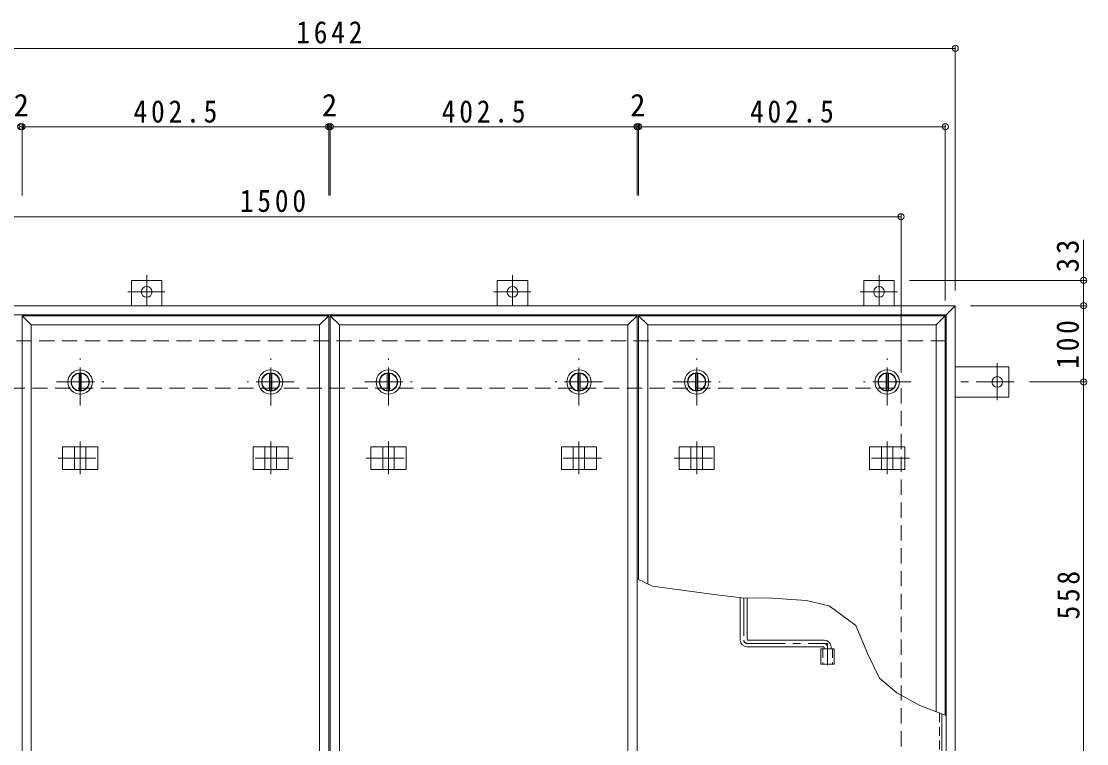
# Model space of a CAD drawing. Units: millimetres at full size, sheet at 1:10. Extents: x -2636 to 2770, y -1962 to 1737.
# Drawn here: x -1870 to -472, y 696 to 1644 of the extents above; entities that cross this region are included whole.
import ezdxf
from ezdxf.enums import TextEntityAlignment as Align

# ---------------------------------------------------------------- set-up
doc = ezdxf.new("R2010")
doc.units = ezdxf.units.MM
doc.header["$LTSCALE"] = 10
doc.header["$PDMODE"] = 32
doc.header["$PDSIZE"] = 8
for name, pattern in [('CHAIN1', [8, 5, -1, 1, -1]), ('DASHED1', [1.8, 1.2, -0.6]), ('DASHED2', [3, 2, -1])]:
    doc.linetypes.add(name, pattern=pattern)
for name, color, linetype, lineweight in [('0-1_躯体', 2, 'DASHED2', 9), ('0-2_仕上', 3, 'Continuous', 9), ('0-3_建具', 4, 'Continuous', 9), ('0-5_寸法', 4, 'Continuous', 9), ('0-6_ハッチ', 6, 'Continuous', 9), ('0-A', 3, 'CHAIN1', 9), ('0-C', 2, 'Continuous', 9), ('0-E', 3, 'Continuous', 9), ('0-F', 7, 'Continuous', 9)]:
    doc.layers.add(name, color=color, linetype=linetype, lineweight=lineweight)
doc.styles.add('ＭＳ ゴシック', font='')
doc.styles.get('ＭＳ ゴシック').set_extended_font_data('MS Gothic')

msp = doc.modelspace()

# ---------------------------------------------------------------- linework, layer by layer
at = {"layer": '0-1_躯体'}
for p, q in [((-656.19, 1224.76), (-2274.19, 1224.76)), ((-2215.19, 1162.76), (-715.19, 1162.76)), ((-715.19, 62.76), (-715.19, 1162.76))]:
    msp.add_line(p, q, dxfattribs=at)
at = {"layer": '0-2_仕上'}
for p, q in [((-1856.69, 1245.76), (-1868.69, 1257.76)), ((-1466.19, 1257.76), (-1868.69, 1257.76)), ((-1868.69, 1257.76), (-1868.69, -32.24)), ((-1478.19, 1245.76), (-1856.69, 1245.76)), ((-1856.69, 1245.76), (-1856.69, -20.24)), ((-1466.19, 1257.76), (-1478.19, 1245.76)), ((-1478.19, -20.24), (-1478.19, 1245.76)), ((-1466.19, -32.24), (-1466.19, 1257.76)), ((-1452.19, 1245.76), (-1464.19, 1257.76)), ((-1061.69, 1257.76), (-1464.19, 1257.76)), ((-1464.19, 1257.76), (-1464.19, -32.24)), ((-1073.69, 1245.76), (-1452.19, 1245.76)), ((-1452.19, 1245.76), (-1452.19, -20.24)), ((-1061.69, 1257.76), (-1073.69, 1245.76)), ((-1073.69, -20.24), (-1073.69, 1245.76)), ((-1061.69, -32.24), (-1061.69, 1257.76)), ((-1047.69, 1245.76), (-1059.69, 1257.76)), ((-657.19, 1257.76), (-1059.69, 1257.76)), ((-1059.69, 1257.76), (-1059.69, 911.74)), ((-669.19, 1245.76), (-1047.69, 1245.76)), ((-1047.69, 1245.76), (-1047.69, 906.03)), ((-657.19, 1257.76), (-669.19, 1245.76)), ((-669.19, 738.18), (-669.19, 1245.76)), ((-657.19, 733.53), (-657.19, 1257.76)), ((-820.34, 820.76), (-820.34, 800.76)), ((-820.34, 820.76), (-803.04, 820.76)), ((-803.04, 820.76), (-803.04, 800.76)), ((-820.34, 800.76), (-803.04, 800.76))]:
    msp.add_line(p, q, dxfattribs=at)
at = {"layer": '0-2_仕上', "linetype": 'DASHED1'}
for p, q in [((-818.04, 820.76), (-818.04, 800.76)), ((-805.34, 820.76), (-805.34, 800.76))]:
    msp.add_line(p, q, dxfattribs=at)
at = {"layer": '0-3_建具', "color": 2}
for p, q in [((-644.19, 1270.76), (-2286.19, 1270.76)), ((-656.19, 1258.76), (-2274.19, 1258.76)), ((-644.19, 1270.76), (-656.19, 1258.76)), ((-656.19, -33.24), (-656.19, 1258.76)), ((-644.19, -45.24), (-644.19, 1270.76))]:
    msp.add_line(p, q, dxfattribs=at)
at = {"layer": '0-3_建具', "linetype": 'CHAIN1'}
for p, q in [((-1792.44, 1092.88), (-1792.44, 1049.64)), ((-1542.44, 1092.88), (-1542.44, 1049.64)), ((-1387.94, 1092.88), (-1387.94, 1049.64)), ((-1137.94, 1092.88), (-1137.94, 1049.64)), ((-983.44, 1092.88), (-983.44, 1049.64)), ((-733.44, 1092.88), (-733.44, 1049.64)), ((-1821.85, 1070.76), (-1763.03, 1070.76)), ((-1513.03, 1070.76), (-1571.85, 1070.76)), ((-1417.35, 1070.76), (-1358.53, 1070.76)), ((-1108.53, 1070.76), (-1167.35, 1070.76)), ((-1012.85, 1070.76), (-954.03, 1070.76)), ((-704.03, 1070.76), (-762.85, 1070.76))]:
    msp.add_line(p, q, dxfattribs=at)
at = {"layer": '0-3_建具'}
for p, q in [((-1815.53, 1085.76), (-1815.53, 1055.76)), ((-1815.53, 1085.76), (-1769.35, 1085.76)), ((-1799.94, 1085.76), (-1799.94, 1055.76)), ((-1784.94, 1085.76), (-1784.94, 1055.76)), ((-1769.35, 1085.76), (-1769.35, 1055.76)), ((-1519.35, 1085.76), (-1565.53, 1085.76)), ((-1565.53, 1085.76), (-1565.53, 1055.76)), ((-1549.94, 1085.76), (-1549.94, 1055.76)), ((-1534.94, 1085.76), (-1534.94, 1055.76)), ((-1519.35, 1085.76), (-1519.35, 1055.76)), ((-1411.03, 1085.76), (-1411.03, 1055.76)), ((-1411.03, 1085.76), (-1364.85, 1085.76)), ((-1395.44, 1085.76), (-1395.44, 1055.76)), ((-1380.44, 1085.76), (-1380.44, 1055.76)), ((-1364.85, 1085.76), (-1364.85, 1055.76)), ((-1114.85, 1085.76), (-1161.03, 1085.76)), ((-1161.03, 1085.76), (-1161.03, 1055.76)), ((-1145.44, 1085.76), (-1145.44, 1055.76)), ((-1130.44, 1085.76), (-1130.44, 1055.76)), ((-1114.85, 1085.76), (-1114.85, 1055.76)), ((-1006.53, 1085.76), (-1006.53, 1055.76)), ((-1006.53, 1085.76), (-960.35, 1085.76)), ((-990.94, 1085.76), (-990.94, 1055.76)), ((-975.94, 1085.76), (-975.94, 1055.76)), ((-960.35, 1085.76), (-960.35, 1055.76)), ((-710.35, 1085.76), (-756.53, 1085.76)), ((-756.53, 1085.76), (-756.53, 1055.76)), ((-740.94, 1085.76), (-740.94, 1055.76)), ((-725.94, 1085.76), (-725.94, 1055.76)), ((-710.35, 1085.76), (-710.35, 1055.76)), ((-1815.53, 1055.76), (-1769.35, 1055.76)), ((-1519.35, 1055.76), (-1565.53, 1055.76)), ((-1411.03, 1055.76), (-1364.85, 1055.76)), ((-1114.85, 1055.76), (-1161.03, 1055.76)), ((-1006.53, 1055.76), (-960.35, 1055.76)), ((-710.35, 1055.76), (-756.53, 1055.76))]:
    msp.add_line(p, q, dxfattribs=at)
at = {"layer": '0-5_寸法', "color": 7}
msp.add_line((-475.67, 1303.96), (-475.67, 1357.12), dxfattribs=at)
msp.add_lwpolyline([(-656.19, 733.14), (-690.73, 746.52), (-720.97, 762.94), (-743.54, 782.18), (-758.89, 813.63), (-774.71, 851.09), (-809.67, 877.31), (-839.64, 883.97), (-883.76, 887.3), (-924.13, 887.71), (-957.43, 891.46), (-1041.56, 903.11), (-1061.69, 912.69)], dxfattribs=at)
at = {"layer": '0-6_ハッチ'}
for p, q in [((-926.19, 887.95), (-926.19, 832.26)), ((-917.19, 887.64), (-917.19, 833.26)), ((-916.19, 832.26), (-816.19, 832.26)), ((-817.19, 823.26), (-917.19, 823.26)), ((-816.19, 822.26), (-816.19, 820.76)), ((-807.19, 823.26), (-807.19, 820.76))]:
    msp.add_line(p, q, dxfattribs=at)
at = {"layer": '0-6_ハッチ', "linetype": 'CHAIN1'}
for p, q in [((-921.69, 887.69), (-921.69, 832.27)), ((-917.18, 827.76), (-811.69, 827.76)), ((-811.69, 799.38), (-811.69, 827.76))]:
    msp.add_line(p, q, dxfattribs=at)
at = {"layer": '0-6_ハッチ'}
for centre, radius, start, end in [((-917.19, 832.26), 9, 180, 270), ((-916.19, 833.26), 1, 180, 270), ((-816.19, 823.26), 9, 0, 90), ((-817.19, 822.26), 1, 0, 90)]:
    msp.add_arc(centre, radius, start, end, dxfattribs=at)
at = {"layer": '0-6_ハッチ', "linetype": 'CHAIN1'}
for centre, radius, start, end in [((-917.18, 832.27), 4.51, 180, 270), ((-816.19, 823.26), 4.5, 360, 89.70431)]:
    msp.add_arc(centre, radius, start, end, dxfattribs=at)
at = {"layer": '0-A', "linetype": 'DASHED1'}
msp.add_line((-664.89, 736.51), (-664.89, 12.46), dxfattribs=at)
at = {"layer": '0-A', "linetype": 'Continuous'}
msp.add_line((-661.69, 9.26), (-661.69, 735.27), dxfattribs=at)
at = {"layer": '0-C', "linetype": 'CHAIN1'}
for p, q in [((-1792.44, 1139.76), (-1792.44, 1201.76)), ((-1542.44, 1139.76), (-1542.44, 1201.76)), ((-1387.94, 1139.76), (-1387.94, 1201.76)), ((-1137.94, 1139.76), (-1137.94, 1201.76)), ((-983.44, 1139.76), (-983.44, 1201.76)), ((-733.44, 1139.76), (-733.44, 1201.76)), ((-1823.44, 1170.76), (-1761.44, 1170.76)), ((-1511.44, 1170.76), (-1573.44, 1170.76)), ((-1418.94, 1170.76), (-1356.94, 1170.76)), ((-1106.94, 1170.76), (-1168.94, 1170.76)), ((-1014.44, 1170.76), (-952.44, 1170.76)), ((-702.44, 1170.76), (-764.44, 1170.76))]:
    msp.add_line(p, q, dxfattribs=at)
at = {"layer": '0-C'}
for p, q in [((-1793.94, 1182.16), (-1793.94, 1159.36)), ((-1790.94, 1182.16), (-1790.94, 1159.36)), ((-1543.94, 1182.16), (-1543.94, 1159.36)), ((-1540.94, 1182.16), (-1540.94, 1159.36)), ((-1389.44, 1182.16), (-1389.44, 1159.36)), ((-1386.44, 1182.16), (-1386.44, 1159.36)), ((-1139.44, 1182.16), (-1139.44, 1159.36)), ((-1136.44, 1182.16), (-1136.44, 1159.36)), ((-984.94, 1182.16), (-984.94, 1159.36)), ((-981.94, 1182.16), (-981.94, 1159.36)), ((-734.94, 1182.16), (-734.94, 1159.36)), ((-731.94, 1182.16), (-731.94, 1159.36))]:
    msp.add_line(p, q, dxfattribs=at)
for centre, radius in [((-1792.44, 1170.76), 16), ((-1792.44, 1170.76), 12), ((-1792.44, 1170.76), 11.5), ((-1542.44, 1170.76), 16), ((-1542.44, 1170.76), 12), ((-1542.44, 1170.76), 11.5), ((-1387.94, 1170.76), 16), ((-1387.94, 1170.76), 12), ((-1387.94, 1170.76), 11.5), ((-1137.94, 1170.76), 16), ((-1137.94, 1170.76), 12), ((-1137.94, 1170.76), 11.5), ((-983.44, 1170.76), 16), ((-983.44, 1170.76), 12), ((-983.44, 1170.76), 11.5), ((-733.44, 1170.76), 16), ((-733.44, 1170.76), 12), ((-733.44, 1170.76), 11.5)]:
    msp.add_circle(centre, radius, dxfattribs=at)
at = {"layer": '0-E'}
for p, q in [((-1725.19, 1303.96), (-1685.19, 1303.96)), ((-1725.19, 1270.76), (-1725.19, 1303.96)), ((-1685.19, 1270.76), (-1685.19, 1303.96)), ((-1245.19, 1303.96), (-1205.19, 1303.96)), ((-1245.19, 1270.76), (-1245.19, 1303.96)), ((-1205.19, 1270.76), (-1205.19, 1303.96)), ((-764.19, 1303.96), (-724.19, 1303.96)), ((-764.19, 1270.76), (-764.19, 1303.96)), ((-724.19, 1270.76), (-724.19, 1303.96)), ((-644.19, 1190.76), (-573.99, 1190.76)), ((-573.99, 1190.76), (-573.99, 1150.76)), ((-644.19, 1150.76), (-573.99, 1150.76))]:
    msp.add_line(p, q, dxfattribs=at)
at = {"layer": '0-E', "linetype": 'CHAIN1'}
for p, q in [((-1705.19, 1311.12), (-1705.19, 1270.96)), ((-1225.19, 1311.12), (-1225.19, 1270.96)), ((-744.19, 1311.12), (-744.19, 1270.96)), ((-1730.03, 1288.96), (-1681.14, 1288.96)), ((-1250.03, 1288.96), (-1201.14, 1288.96)), ((-769.03, 1288.96), (-720.14, 1288.96)), ((-588.99, 1195.6), (-588.99, 1146.71)), ((-566.83, 1170.76), (-644.19, 1170.76))]:
    msp.add_line(p, q, dxfattribs=at)
at = {"layer": '0-E'}
for centre in [(-1705.19, 1288.96), (-1225.19, 1288.96), (-744.19, 1288.96), (-588.99, 1170.76)]:
    msp.add_circle(centre, 7, dxfattribs=at)
at = {"layer": '0-F'}
for p, q in [((-2286.19, 1608.47), (-644.19, 1608.47)), ((-644.19, 1611.47), (-644.19, 1290.76)), ((-1870.69, 1505.68), (-1868.69, 1505.68)), ((-1868.69, 1508.68), (-1868.69, 1415.36)), ((-1868.69, 1505.68), (-1466.19, 1505.68)), ((-1466.19, 1508.68), (-1466.19, 1415.36)), ((-1466.19, 1505.68), (-1464.19, 1505.68)), ((-1464.19, 1508.68), (-1464.19, 1415.36)), ((-1464.19, 1505.68), (-1061.69, 1505.68)), ((-1061.69, 1508.68), (-1061.69, 1415.36)), ((-1061.69, 1505.68), (-1059.69, 1505.68)), ((-1059.69, 1508.68), (-1059.69, 1415.36)), ((-1059.69, 1505.68), (-657.19, 1505.68)), ((-657.19, 1508.68), (-657.19, 1277.76)), ((-2215.19, 1387.48), (-715.19, 1387.48)), ((-715.19, 1390.48), (-715.19, 1182.76)), ((-472.67, 1303.96), (-704.19, 1303.96)), ((-475.67, 1270.76), (-475.67, 1303.96)), ((-472.67, 1270.76), (-624.19, 1270.76)), ((-475.67, 1270.76), (-475.67, 1170.76)), ((-472.67, 1170.76), (-546.83, 1170.76)), ((-475.67, 1170.76), (-475.67, 612.76))]:
    msp.add_line(p, q, dxfattribs=at)
for p in [(-644.19, 1608.47), (-1870.69, 1505.68), (-1868.69, 1505.68), (-1466.19, 1505.68), (-1464.19, 1505.68), (-1061.69, 1505.68), (-1059.69, 1505.68), (-657.19, 1505.68), (-715.19, 1387.48), (-475.67, 1303.96), (-475.67, 1270.76), (-475.67, 1170.76)]:
    msp.add_point(p, dxfattribs=at)

# ---------------------------------------------------------------- texts
at = {"layer": '0-F', "color": 2, "style": 'ＭＳ ゴシック'}
for p in [(-1879.69, 1510.68), (-1475.19, 1510.68), (-1070.69, 1510.68)]:
    msp.add_text('2', height=29.33, dxfattribs=at).set_placement(p, align=Align.BOTTOM_LEFT)
at = {"layer": '0-F', "color": 2, "char_height": 29.33, "attachment_point": 7, "style": 'ＭＳ ゴシック'}
for s, insert in [('\\T1.28;\\W0.9;1642', (-1508.94, 1614.47)), ('\\T1.28;\\W0.9;402.5', (-1722.44, 1510.68)), ('\\T1.28;\\W0.9;402.5', (-1317.94, 1510.68)), ('\\T1.28;\\W0.9;402.5', (-913.44, 1510.68)), ('\\T1.28;\\W0.9;1500', (-1582.94, 1393.48))]:
    msp.add_mtext(s, dxfattribs=dict(at, insert=insert))
at = {"layer": '0-F', "color": 2, "char_height": 29.33, "attachment_point": 7, "rotation": 90, "style": 'ＭＳ ゴシック'}
for s, insert in [('\\T1.27;\\W0.95;33', (-481.67, 1314.62)), ('\\T1.27;\\W0.9;100', (-481.67, 1188.26)), ('\\T1.27;\\W0.9;558', (-480.67, 859.26))]:
    msp.add_mtext(s, dxfattribs=dict(at, insert=insert))

doc.saveas('drawing.dxf')
